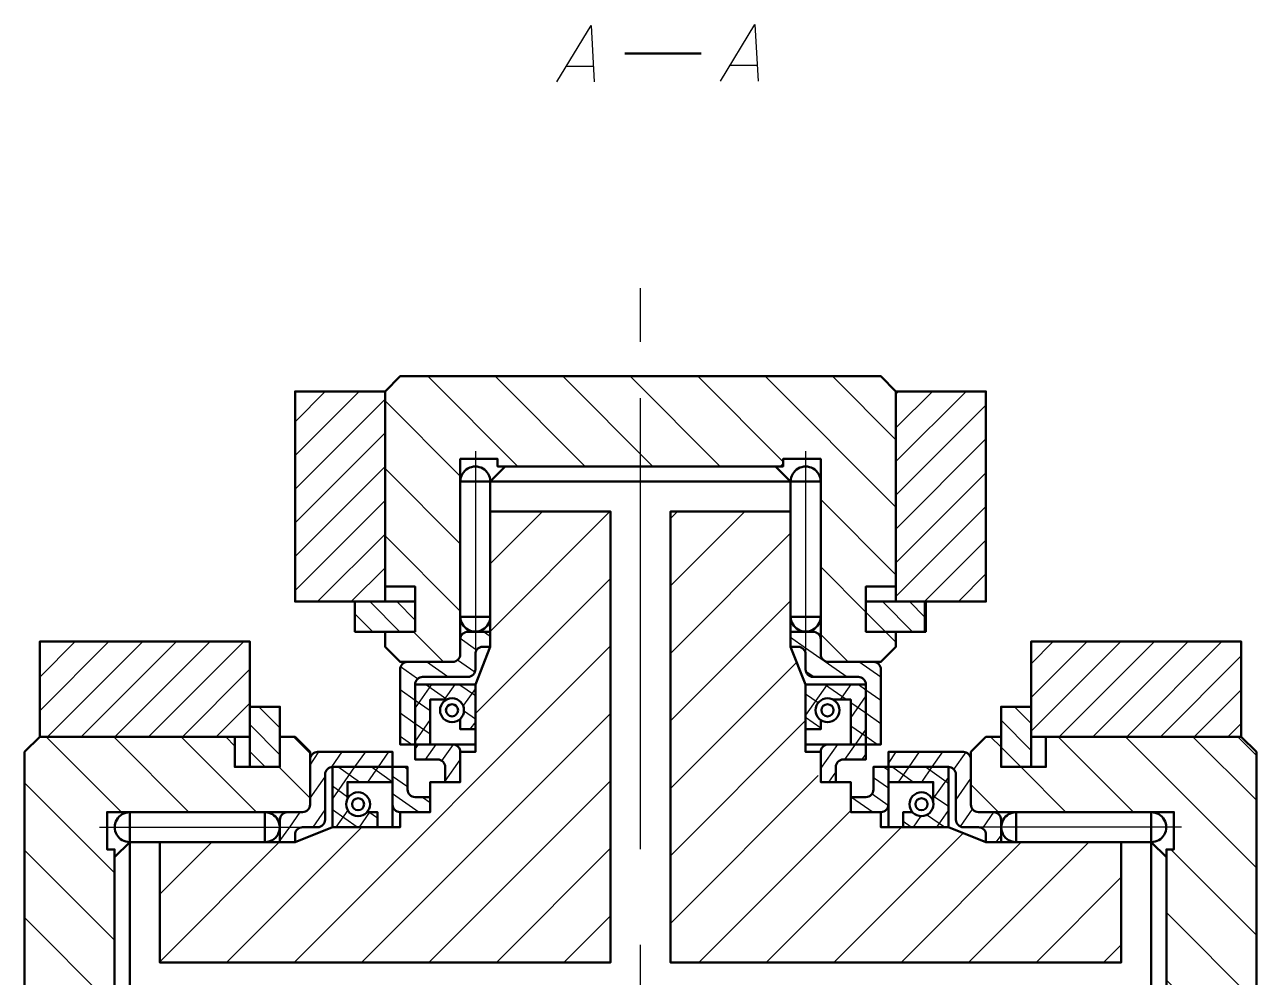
# Model space of a CAD drawing. Header units: millimetres. Extents: x 170 to 1359, y 181 to 1022.
# Drawn here: x 440.4 to 506, y 401.2 to 451.9 of the extents above; entities that cross this region are included whole.
import ezdxf

# ---------------------------------------------------------------- set-up
doc = ezdxf.new("R2010")
doc.units = ezdxf.units.MM
doc.linetypes.add('ACAD_ISO08W100', pattern=[36, 24, -3, 6, -3])
for name, color, linetype, lineweight in [('中心线', 1, 'ACAD_ISO08W100', 35), ('剖面线', 6, 'Continuous', 35), ('尺寸', 4, 'Continuous', 25), ('粗实线', 7, 'Continuous', 50)]:
    doc.layers.add(name, color=color, linetype=linetype, lineweight=lineweight)
pattern_1 = [(135, (-1623.829432494951, -99.72331111065319), (-1.796051224213831, -1.796051224213831), [])]
pattern_2 = [(45, (-1623.829432494951, -99.72331111065319), (-0.8980256121069154, 0.8980256121069154), [])]
pattern_3 = [(135, (-1623.829432494951, -99.72331111065319), (-0.7184204896855324, -0.7184204896855324), [])]
pattern_4 = [(45, (-1623.829432494951, -99.72331111065319), (-1.796051224213831, 1.796051224213831), [])]

msp = doc.modelspace()

# ---------------------------------------------------------------- hatches: boundary and pattern name
at = {"layer": '剖面线', "lineweight": 20}
h = msp.add_hatch(dxfattribs=at)
h.set_pattern_fill('ANSI31', color=256, scale=0.8, angle=90)
h.set_pattern_definition(pattern_1)
h.paths.add_polyline_path([(473.2361929460158, 433.1717597153479), (460.4418604499228, 433.1717597153479), (459.640035797579, 432.3699350630043), (459.640035797579, 421.9810765239417), (461.2436851022662, 421.9810765239417), (461.2436851022662, 419.5756025669107), (459.640035797579, 419.5756025669107), (459.640035797579, 418.7737779145671), (460.4418604499228, 417.9719532622232), (463.2482467331261, 417.9719532622232, 0.4142135623732806), (463.6491590592973, 418.385191464286), (463.6491590592973, 421.1792518715981), (463.6491590592973, 427.977330445817), (463.6491590592973, 428.7791550981606), (465.6362897194535, 428.7791550981606), (465.6362897194535, 428.3782427719885), (473.2361929460158, 428.3782427719885)])
h.paths.add_polyline_path([(486.849781065157, 432.3699350630043), (486.0479564128132, 433.1717597153479), (473.2361929460158, 433.1717597153479), (473.2361929460158, 428.3782427719885), (480.6792174362504, 428.3782427719885), (480.836096172578, 428.5351215083167), (480.836096172578, 428.7791550981606), (482.8406578034378, 428.7791550981606), (482.8406578034378, 427.977330445817), (482.8406578034378, 420.3774272192545), (482.8406578034378, 419.5756025669107), (482.8406578034378, 418.3728655883949, 0.4142135623817412), (483.2538960055685, 417.9719532622232), (486.0479564128132, 417.9719532622232), (486.849781065157, 418.7737779145671), (486.849781065157, 419.5756025669107), (485.2461317604689, 419.5756025669107), (485.2461317604689, 421.9810765239417), (486.849781065157, 421.9810765239417)])
h = msp.add_hatch(dxfattribs=at)
h.set_pattern_fill('ANSI31', color=256, scale=0.4)
h.set_pattern_definition(pattern_2)
h.paths.add_polyline_path([(454.84651885422, 421.1792518715981), (458.1061103757042, 421.1792518715981), (459.640035797579, 421.1792518715981), (459.640035797579, 421.9810765239417), (459.640035797579, 432.3699350630043), (454.84651885422, 432.3699350630043)])
h.paths.add_polyline_path([(491.643298008516, 432.3699350630043), (486.849781065157, 432.3699350630043), (486.849781065157, 421.1792518715981), (488.4359993991407, 421.1792518715981), (491.643298008516, 421.1792518715981)])
h = msp.add_hatch(dxfattribs=at)
h.set_pattern_fill('ANSI31', color=256, scale=0.8)
h.set_pattern_definition(pattern_4)
h.paths.add_polyline_path([(471.6499746120321, 425.9727688149575), (465.2353773932823, 425.9727688149575), (465.2353773932823, 419.5756025669107), (465.2353773932823, 418.7737779145671), (464.4509837116411, 416.7692162837077), (464.4509837116411, 413.178436318864), (463.6491590592973, 413.178436318864), (463.6491590592973, 411.5747870141764), (462.0455097546101, 411.5747870141764), (462.0455097546101, 409.9711377094889), (460.4418604499228, 409.9711377094889), (460.4418604499228, 409.1693130571454), (460.0409481237502, 409.1693130571454), (456.8510804850789, 409.1693130571454), (454.84651885422, 408.3674884048014), (454.0446942018757, 408.3674884048014), (447.6475279538286, 408.3674884048014), (447.6475279538286, 401.9703221567547), (471.6499746120321, 401.9703221567547)])
h = msp.add_hatch(dxfattribs=at)
h.set_pattern_fill('ANSI31', color=256, scale=0.8)
h.set_pattern_definition(pattern_4)
h.paths.add_polyline_path([(482.038833151094, 413.178436318864), (482.038833151094, 413.5793486450359), (482.038833151094, 416.7692162837077), (481.237008498751, 418.7737779145671), (481.237008498751, 419.5756025669107), (481.237008498751, 425.9727688149575), (474.8398422507039, 425.9727688149575), (474.8398422507039, 401.9703221567547), (498.8422889089065, 401.9703221567547), (498.8422889089065, 408.3674884048014), (492.4451226608594, 408.3674884048014), (491.643298008516, 408.3674884048014), (489.6387363776562, 409.1693130571454), (484.444307108125, 409.1693130571454), (484.444307108125, 411.5747870141764), (482.8406578034378, 411.5747870141764), (482.1991980815624, 413.178436318864)])
h = msp.add_hatch(dxfattribs=at)
h.set_pattern_fill('ANSI31', color=256, scale=0.3200000000000001, angle=90)
h.set_pattern_definition(pattern_3)
h.paths.add_polyline_path([(461.2436851022662, 419.5756025669107), (461.2436851022662, 421.1792518715981), (458.0363864928913, 421.1792518715981), (458.0363864928913, 419.5756025669107)])
h.paths.add_polyline_path([(488.3837064870318, 419.5756025669107), (488.3837064870318, 421.1792518715981), (485.2461317604689, 421.1792518715981), (485.2461317604689, 419.5756025669107)])
h = msp.add_hatch(dxfattribs=at)
h.set_pattern_fill('ANSI31', color=256, scale=0.4)
h.set_pattern_definition(pattern_2)
h.paths.add_polyline_path([(452.441044897188, 413.9802609712076), (452.441044897188, 415.5839102758952), (452.441044897188, 419.0526734458169), (441.2503617057823, 419.0526734458169), (441.2503617057823, 413.9802609712076)])
h.paths.add_polyline_path([(452.441044897188, 381.6981032290208), (452.441044897188, 385.1842973696457), (452.441044897188, 386.7705157036301), (441.5466882077358, 386.7705157036301), (441.2503617057823, 386.4741892016769), (441.2503617057823, 381.6981032290208)])
h = msp.add_hatch(dxfattribs=at)
h.set_pattern_fill('ANSI31', color=256, scale=0.4)
h.set_pattern_definition(pattern_2)
h.paths.add_polyline_path([(505.2394551569528, 419.0526734458169), (494.0487719655471, 419.0526734458169), (494.0487719655471, 415.5839102758952), (494.0487719655471, 413.9802609712076), (494.8331656471878, 413.9802609712076), (505.2394551569528, 413.9802609712076)])
h.paths.add_polyline_path([(505.2394551569528, 386.7705157036301), (494.3450984675001, 386.7705157036301), (494.0487719655471, 386.4741892016769), (494.0487719655471, 385.236590281755), (494.0487719655471, 385.1842973696457), (494.0487719655471, 381.6981032290208), (505.2394551569528, 381.6981032290208)])
h = msp.add_hatch(dxfattribs=at)
h.set_pattern_fill('ANSI31', color=256, scale=0.3200000000000001, angle=90)
h.set_pattern_definition(pattern_3)
h.paths.add_polyline_path([(454.0446942018757, 415.5839102758952), (452.441044897188, 415.5839102758952), (452.441044897188, 412.3766116665204), (454.0446942018757, 412.3766116665204)])
h.paths.add_polyline_path([(454.0446942018757, 388.3741650083175), (452.441044897188, 388.3741650083175), (452.441044897188, 385.236590281755), (454.0446942018757, 385.236590281755)])
h = msp.add_hatch(dxfattribs=at)
h.set_pattern_fill('ANSI31', color=256, scale=0.3200000000000001, angle=90)
h.set_pattern_definition(pattern_3)
h.paths.add_polyline_path([(494.0487719655471, 388.3741650083175), (492.4451226608594, 388.3741650083175), (492.4451226608594, 385.236590281755), (494.0487719655471, 385.236590281755)])
h.paths.add_polyline_path([(494.0487719655471, 415.5839102758952), (492.4451226608594, 415.5839102758952), (492.4451226608594, 412.3766116665204), (494.0487719655471, 412.3766116665204)])
h = msp.add_hatch(dxfattribs=at)
h.set_pattern_fill('ANSI31', color=256, scale=0.8, angle=90)
h.set_pattern_definition(pattern_1)
h.paths.add_polyline_path([(455.6483435065638, 413.0912814653482), (454.759364000704, 413.9802609712076), (454.0446942018757, 413.9802609712076), (454.0446942018757, 412.3766116665204), (451.6392202448446, 412.3766116665204), (451.6392202448446, 413.4921937915202), (451.16858403586, 413.9802609712076), (441.2503617057823, 413.9802609712076), (440.4485370534389, 413.178436318864), (440.4485370534389, 400.3841038227704), (445.2420539967984, 400.3841038227704), (445.2420539967984, 407.9840070493326), (444.8411416706258, 407.9840070493326), (444.8411416706258, 409.9711377094889), (445.6429663229696, 409.9711377094889), (453.2428695495319, 409.9711377094889), (454.0446942018757, 409.9711377094889), (455.2474311803912, 409.9711377094889, 0.4142135623906876), (455.6483435065638, 410.3843759116171)])
h.paths.add_polyline_path([(445.2420539967984, 400.1400702329265), (445.015451377657, 400.3841038227704), (440.4485370534389, 400.3841038227704), (440.4485370534389, 387.5723403559738), (441.2503617057823, 386.7705157036301), (451.6392202448446, 386.7705157036301), (451.6392202448446, 388.3741650083175), (452.441044897188, 388.3741650083175), (454.0446942018757, 388.3741650083175), (454.0446942018757, 386.7705157036301), (454.84651885422, 386.7705157036301), (455.6483435065638, 387.5723403559738), (455.6483435065638, 390.378726639177, 0.4142135623818087), (455.2351058455247, 390.7796389653486), (452.441044897188, 390.7796389653486), (446.0438786491418, 390.7796389653486), (445.6429663229696, 390.7796389653486), (444.8411416706258, 390.7796389653486), (444.8411416706258, 391.5640326469893), (444.8237106999227, 391.5814636176925), (444.8411416706258, 391.5814636176925), (444.8411416706258, 392.7842005962081), (445.2420539967984, 392.7842005962081)])
h = msp.add_hatch(dxfattribs=at)
h.set_pattern_fill('ANSI31', color=256, scale=0.8, angle=90)
h.set_pattern_definition(pattern_1)
h.paths.add_polyline_path([(506.0412798092971, 412.9866956411297), (505.0477144792189, 413.9802609712076), (494.8331656471878, 413.9802609712076), (494.8331656471878, 412.3766116665204), (492.4451226608594, 412.3766116665204), (492.4451226608594, 413.9802609712076), (491.643298008516, 413.9802609712076), (490.8414733561722, 413.178436318864), (490.8414733561722, 410.3720500356609, 0.4142135623733291), (491.2547115582279, 409.9711377094889), (494.0487719655471, 409.9711377094889), (500.4459382135938, 409.9711377094889), (500.8468505397655, 409.9711377094889), (501.6486751921097, 409.9711377094889), (501.6486751921097, 407.9840070493326), (501.2477628659376, 407.9840070493326), (501.2477628659376, 400.3841038227704), (506.0412798092971, 400.3841038227704)])
h.paths.add_polyline_path([(506.0412798092971, 400.3841038227704), (501.2477628659376, 400.3841038227704), (501.2477628659376, 392.7842005962081), (501.6486751921097, 392.7842005962081), (501.6486751921097, 390.7796389653486), (500.8468505397655, 390.7796389653486), (493.2469473132032, 390.7796389653486), (492.4451226608594, 390.7796389653486), (491.2423856823434, 390.7796389653486, 0.4142135623729591), (490.8414733561722, 390.3664007632622), (490.8414733561722, 387.5723403559738), (491.643298008516, 386.7705157036301), (492.4451226608594, 386.7705157036301), (492.4451226608594, 388.3741650083175), (494.8331656471878, 388.3741650083175), (494.8331656471878, 386.7705157036301), (505.2394551569528, 386.7705157036301), (506.0412798092971, 387.5723403559738)])

# ---------------------------------------------------------------- linework, layer by layer
at = {"layer": '中心线', "lineweight": 25}
for points in [[(473.2361929460158, 408.0014380200359), (473.2361929460158, 437.8606908344887)], [(464.4509837116411, 429.1800674243325), (464.4509837116411, 418.3380036469887)], [(482.038833151094, 429.1800674243325), (482.038833151094, 418.3380036469887)], [(444.4402293444546, 409.1693130571454), (455.2822931217984, 409.1693130571454)], [(502.0495875182814, 409.1693130571454), (491.2075237409376, 409.1693130571454)], [(473.2361929460158, 397.8391821001144), (473.2361929460158, 402.9115945747235)]]:
    msp.add_lwpolyline(points, dxfattribs=at)
at = {"layer": '剖面线', "lineweight": 25}
for points in [[(480.6792174362504, 428.3782427719885), (480.836096172578, 428.5351215083167)], [(464.5032766237505, 418.5994682075358), (464.4509837116411, 418.6343301489419), (463.6491590592973, 419.2095521821452)], [(465.2353773932823, 419.3141380063639), (464.8867579792195, 419.5756025669107)], [(481.237008498751, 419.2792760649577), (482.038833151094, 418.7214850024575), (484.2525664303907, 417.1701286098796)], [(462.9867821725788, 417.1701286098796), (461.8537690768758, 417.9719532622232)], [(464.4161217702353, 417.4315931704264), (463.4922803229697, 418.0591081157388)], [(486.0479564128132, 417.1526976391765), (484.8800813757034, 417.9719532622232)], [(461.3657018971885, 417.0655427856607), (460.459291420626, 417.7104887016764)], [(482.4746074186723, 417.1701286098796), (482.0562641217975, 417.4664551118327)], [(462.1152336374221, 416.7692162837077), (461.2436851022662, 415.5316173637857)], [(462.934489260469, 415.9673916313637), (461.8014761647669, 416.7692162837077)], [(463.3528325573448, 416.7692162837077), (462.795041494845, 415.9673916313637)], [(464.4509837116411, 416.1591323090984), (463.5620042057817, 416.7692162837077)], [(464.4509837116411, 416.5600446352703), (463.8234687663285, 415.6710651294106)], [(483.1892772175001, 416.7692162837077), (482.038833151094, 415.1307050376138)], [(484.2002735182818, 415.9673916313637), (483.0498294518757, 416.7692162837077)], [(484.444307108125, 416.7692162837077), (483.8690850749226, 415.9673916313637)], [(486.0479564128132, 415.9150987192545), (485.2461317604689, 416.4728897817546), (484.8277884635941, 416.7692162837077)], [(462.0455097546101, 415.3573076567545), (461.2436851022662, 415.9150987192545), (460.4418604499228, 416.4903207524578)], [(482.698928996821, 415.784220070605), (482.038833151094, 416.246287162614)], [(485.2461317604689, 416.1591323090984), (484.444307108125, 415.008688242692)], [(462.0455097546101, 414.1197087368328), (461.2436851022662, 414.6774997993325), (460.4418604499228, 415.2352908618327)], [(464.4509837116411, 414.9215333891764), (463.8757616784387, 415.3224457153483)], [(486.0479564128132, 414.6774997993325), (485.2461317604689, 415.2352908618327), (484.444307108125, 415.7930819243327)], [(462.0455097546101, 414.9041024184731), (461.2436851022662, 413.7536583520671)], [(464.4509837116411, 414.7820856235514), (464.1546572096886, 414.3811732973795)], [(482.8406578034378, 414.4334662094891), (482.038833151094, 415.008688242692)], [(485.8562157350789, 413.5793486450359), (485.2461317604689, 413.9976919419107), (484.444307108125, 414.5554830044108)], [(451.6392202448446, 413.4921937915202), (451.16858403586, 413.9802609712076)], [(455.6483435065638, 413.0912814653482), (454.759364000704, 413.9802609712076)], [(461.0519444245319, 413.5793486450359), (460.4418604499228, 413.9976919419107)], [(482.8406578034378, 414.5031900923016), (482.7535029499222, 414.3811732973795)], [(485.2461317604689, 414.3811732973795), (484.6709097272656, 413.5793486450359), (484.1131186647658, 412.777523992692)], [(506.0412798092971, 412.9866956411297), (505.0477144792189, 413.9802609712076)], [(461.2436851022662, 413.3178840844889), (461.4179948092974, 413.5793486450359)], [(461.8014761647669, 412.777523992692), (462.3592672272666, 413.5793486450359)], [(462.6730246999227, 412.7078001098795), (463.2831086745318, 413.5793486450359)], [(482.8406578034378, 412.2894568130047), (483.7470682800003, 413.5793486450359)], [(455.6483435065638, 412.4811974907389), (456.118979715548, 413.178436318864)], [(456.7987875729696, 412.3766116665204), (457.3565786354693, 413.178436318864)], [(456.8510804850789, 410.668376537614), (458.0363864928913, 412.3766116665204), (458.6116085260946, 413.178436318864)], [(458.7161943503129, 411.5747870141764), (459.2914163835162, 412.3766116665204), (459.849207446016, 413.178436318864)], [(462.8473344069535, 411.6270799262859), (463.6491590592973, 412.7600930219892)], [(485.054391082735, 412.777523992692), (485.2461317604689, 413.0564195239422)], [(486.4488687389844, 412.5683523442545), (486.8672120358597, 413.178436318864)], [(486.989228830781, 411.5747870141764), (487.5470198932817, 412.3766116665204), (488.1048109557814, 413.178436318864)], [(488.2268277507033, 411.5747870141764), (488.784618813203, 412.3766116665204), (489.3424098757027, 413.178436318864)], [(489.9350628796096, 412.2371639008952), (490.5800087956254, 413.1610053481606)], [(458.2804200827354, 411.5747870141764), (457.1299760163288, 412.3766116665204)], [(460.0409481237502, 411.5747870141764), (458.9079350280481, 412.3766116665204)], [(460.6858940397665, 412.3766116665204), (460.8427727760941, 412.2545948715983)], [(483.2764320710157, 411.5747870141764), (483.6424824557812, 412.09771613527)], [(486.1874041784381, 412.3766116665204), (486.4488687389844, 412.202301959489)], [(487.7736225124222, 411.5747870141764), (486.6231784460156, 412.3766116665204)], [(489.6387363776562, 411.505063131364), (488.4011374577349, 412.3766116665204)], [(455.6483435065638, 410.7206694497232), (456.4501681589068, 411.8536825454264)], [(457.6354741667201, 410.7729623618329), (456.8510804850789, 411.3481843950358)], [(459.9712242409382, 411.5747870141764), (460.0409481237502, 411.6793728383952)], [(460.0409481237502, 411.8885444868326), (460.8427727760941, 411.3307534243327)], [(485.647044086641, 411.8188206040202), (486.4488687389844, 411.2610295415202)], [(488.8369117253133, 410.6858075083171), (489.6387363776562, 411.8188206040202)], [(490.0396487038283, 410.6160836255046), (490.8414733561722, 411.7665276919111)], [(460.0409481237502, 410.964703039567), (461.4528567507041, 409.9711377094889)], [(461.6271664577353, 410.7729623618329), (462.0455097546101, 410.4940668305826)], [(484.4791690495317, 410.7729623618329), (485.6296131159374, 409.9711377094889)], [(485.577320203829, 410.9472720688639), (486.4314377682813, 410.3371880942545)], [(489.6387363776562, 410.2674642114421), (488.8369117253133, 410.825255273942)], [(454.0446942018757, 408.4372122876139), (454.5676233229701, 409.1693130571454), (455.1254143854699, 409.9711377094889)], [(455.8052222428914, 409.1693130571454), (456.4501681589068, 410.093154504411)], [(458.1584032878131, 409.1693130571454), (456.8510804850789, 410.093154504411)], [(457.0428211628132, 409.1693130571454), (457.6703361081259, 410.0757235337078)], [(458.2804200827354, 409.1693130571454), (458.8382111452352, 409.9711377094889)], [(459.2391234714073, 409.6573802368326), (458.7859182331258, 409.9711377094889)], [(489.0286524030475, 409.1693130571454), (489.6387363776562, 410.0582925630047)], [(490.2836822936724, 409.2041749985515), (490.9286282096878, 410.1280164458171)], [(491.4689883014848, 409.1170201450359), (491.5038502428906, 409.1693130571454), (492.0616413053908, 409.9711377094889)], [(487.6516057174999, 409.1693130571454), (487.2332624206251, 409.4656395590985)], [(487.7910534831249, 409.1693130571454), (488.1745348385944, 409.7445350903483)], [(489.4295647292188, 409.1693130571454), (488.5231542526562, 409.7968280024577)], [(490.0496092585154, 409.0049639048016), (490.057079674531, 409.0124343208172)], [(492.1836581003131, 408.3674884048014), (492.4451226608594, 408.7335387895671)]]:
    msp.add_lwpolyline(points, dxfattribs=at)
at = {"layer": '尺寸', "lineweight": 25}
for points in [[(468.7912954167191, 448.8422023774571), (470.6215473405468, 451.8403293383944), (470.7784260768753, 448.8422023774571)], [(477.5067807682817, 448.8770643188633), (479.3370326921104, 451.8926222505038), (479.5113423991411, 448.8770643188633)], [(470.7087021940629, 449.661458000504), (469.2793625964068, 449.661458000504)], [(479.424187545625, 449.7137509126132), (478.0122789186721, 449.7137509126132)]]:
    msp.add_lwpolyline(points, dxfattribs=at)
at = {"layer": '粗实线', "lineweight": 50}
for p, q in [((465.2353773932823, 427.576418119645), (463.6491590592973, 427.576418119645)), ((463.6491590592973, 427.576418119645), (463.6491590592973, 419.5756025669107)), ((465.2353773932823, 419.5756025669107), (465.2353773932823, 427.576418119645)), ((464.8344650671097, 419.5756025669107), (465.2353773932823, 419.5756025669107))]:
    msp.add_line(p, q, dxfattribs=at)
for points in [[(472.4169373229693, 450.358696828629), (476.4783534967974, 450.358696828629)], [(458.0363864928913, 421.1792518715981), (458.0363864928913, 419.5756025669107), (461.2436851022662, 419.5756025669107), (461.2436851022662, 421.9810765239417), (459.640035797579, 421.9810765239417), (459.640035797579, 421.1792518715981), (459.640035797579, 432.3699350630043), (460.4418604499228, 433.1717597153479), (473.2361929460158, 433.1717597153479), (486.0479564128132, 433.1717597153479), (486.849781065157, 432.3699350630043), (486.849781065157, 421.1792518715981), (486.849781065157, 421.9810765239417), (485.2461317604689, 421.9810765239417), (485.2461317604689, 421.1792518715981), (488.4359993991407, 421.1792518715981), (488.4359993991407, 419.5756025669107), (485.2461317604689, 419.5756025669107), (485.2461317604689, 421.9810765239417), (486.849781065157, 421.9810765239417), (486.849781065157, 421.1792518715981)], [(459.640035797579, 432.3699350630043), (454.84651885422, 432.3699350630043), (454.84651885422, 421.1792518715981), (458.1061103757042, 421.1792518715981)], [(488.3837064870318, 419.5756025669107), (488.3837064870318, 421.1792518715981), (491.643298008516, 421.1792518715981), (491.643298008516, 432.3699350630043), (486.849781065157, 432.3699350630043)], [(482.8406578034378, 419.5756025669107), (482.8406578034378, 427.576418119645), (481.237008498751, 427.576418119645), (480.4351838464067, 428.3782427719885), (481.237008498751, 427.576418119645), (481.237008498751, 419.5756025669107), (481.237008498751, 427.576418119645), (465.2353773932823, 427.576418119645), (465.2353773932823, 425.9727688149575), (471.6499746120321, 425.9727688149575), (471.6499746120321, 401.9703221567547), (447.6475279538286, 401.9703221567547), (447.6475279538286, 408.3674884048014), (446.0438786491418, 408.3674884048014), (446.0438786491418, 392.383288270036), (445.2420539967984, 393.1851129223801), (446.0438786491418, 392.383288270036), (446.0438786491418, 390.7796389653486), (454.0446942018757, 390.7796389653486)], [(465.2353773932823, 420.3774272192545), (463.6491590592973, 420.3774272192545), (463.6491590592973, 427.977330445817), (463.6491590592973, 428.7791550981606), (465.6362897194535, 428.7791550981606), (465.6362897194535, 428.3782427719885), (473.2361929460158, 428.3782427719885), (480.836096172578, 428.3782427719885), (473.2361929460158, 428.3782427719885)], [(464.0500713854694, 419.5756025669107), (465.2353773932823, 419.5756025669107), (465.2353773932823, 427.576418119645), (466.0372020456257, 428.3782427719885)], [(492.4451226608594, 390.7796389653486), (500.4459382135938, 390.7796389653486), (500.4459382135938, 392.383288270036), (501.2477628659376, 393.1851129223801), (500.4459382135938, 392.383288270036), (492.4451226608594, 392.383288270036), (500.4459382135938, 392.383288270036), (500.4459382135938, 398.7804545180829), (500.4459382135938, 408.3674884048014), (498.8422889089065, 408.3674884048014), (498.8422889089065, 401.9703221567547), (474.8398422507039, 401.9703221567547), (474.8398422507039, 425.9727688149575), (481.237008498751, 425.9727688149575)], [(458.0363864928913, 419.5756025669107), (458.0363864928913, 421.1792518715981), (461.2436851022662, 421.1792518715981), (461.2436851022662, 421.9810765239417)], [(488.3837064870318, 420.3774272192545), (488.3837064870318, 421.1792518715981), (485.2461317604689, 421.1792518715981), (485.2461317604689, 421.9810765239417)], [(463.6491590592973, 418.3728655883951), (463.6491590592973, 421.1792518715981)], [(482.8406578034378, 418.3728655883951), (482.8406578034378, 421.1792518715981)], [(482.8406578034378, 420.3774272192545), (481.237008498751, 420.3774272192545)], [(459.640035797579, 419.5756025669107), (459.640035797579, 418.7737779145671), (460.4418604499228, 417.9719532622232)], [(464.8344650671097, 418.7737779145671), (465.2353773932823, 418.7737779145671), (465.2353773932823, 419.5756025669107)], [(481.6379208249223, 419.5756025669107), (481.237008498751, 419.5756025669107), (482.4397454772661, 419.5756025669107)], [(481.6379208249223, 418.7737779145671), (481.237008498751, 418.7737779145671), (481.237008498751, 419.5756025669107)], [(486.849781065157, 419.5756025669107), (486.849781065157, 418.7737779145671), (486.0479564128132, 417.9719532622232)], [(441.2503617057823, 413.9802609712076), (441.2503617057823, 419.0526734458169), (452.441044897188, 419.0526734458169), (452.441044897188, 415.5839102758952), (454.0446942018757, 415.5839102758952), (454.0446942018757, 412.3766116665204), (451.6392202448446, 412.3766116665204), (451.6392202448446, 413.9802609712076), (452.441044897188, 413.9802609712076), (441.2503617057823, 413.9802609712076), (440.4485370534389, 413.178436318864), (440.4485370534389, 400.3841038227704), (440.4485370534389, 387.5723403559738), (441.2503617057823, 386.7705157036301), (452.441044897188, 386.7705157036301), (451.6392202448446, 386.7705157036301), (451.6392202448446, 388.3741650083175), (452.441044897188, 388.3741650083175), (452.441044897188, 385.1842973696457), (454.0446942018757, 385.1842973696457), (454.0446942018757, 388.3741650083175), (451.6392202448446, 388.3741650083175), (451.6392202448446, 386.7705157036301), (452.441044897188, 386.7705157036301)], [(465.2353773932823, 418.7737779145671), (464.4509837116411, 416.7692162837077), (464.4509837116411, 413.178436318864)], [(481.237008498751, 418.7737779145671), (482.038833151094, 416.7692162837077), (482.038833151094, 415.9673916313637)], [(505.2394551569528, 413.9802609712076), (505.2394551569528, 419.0526734458169), (494.0487719655471, 419.0526734458169), (494.0487719655471, 415.5839102758952), (492.4451226608594, 415.5839102758952), (492.4451226608594, 412.3766116665204), (494.8331656471878, 412.3766116665204), (494.8331656471878, 413.9802609712076), (494.0487719655471, 413.9802609712076), (505.2394551569528, 413.9802609712076), (506.0412798092971, 413.178436318864), (506.0412798092971, 400.3841038227704), (506.0412798092971, 387.5723403559738), (505.2394551569528, 386.7705157036301), (494.0487719655471, 386.7705157036301), (494.8331656471878, 386.7705157036301), (494.8331656471878, 388.3741650083175), (494.0487719655471, 388.3741650083175), (494.0487719655471, 385.1842973696457), (492.4451226608594, 385.1842973696457), (492.4451226608594, 388.3741650083175), (494.8331656471878, 388.3741650083175), (494.8331656471878, 386.7705157036301), (494.0487719655471, 386.7705157036301)], [(464.4509837116411, 417.5710409360513), (464.4509837116411, 418.3728655883951)], [(482.038833151094, 417.5710409360513), (482.038833151094, 418.3728655883951)], [(460.4418604499228, 417.5710409360513), (460.4418604499228, 417.1701286098796), (460.4418604499228, 413.5793486450359), (460.4418604499228, 416.7692162837077), (460.4418604499228, 413.5793486450359), (463.2482467331261, 413.5793486450359)], [(464.0500713854694, 417.1701286098796), (461.6445974284384, 417.1701286098796)], [(482.4397454772661, 417.1701286098796), (484.8452194342972, 417.1701286098796)], [(486.0479564128132, 417.5710409360513), (486.0479564128132, 417.1701286098796), (486.0479564128132, 413.5793486450359), (486.0479564128132, 416.7692162837077), (486.0479564128132, 413.5793486450359), (483.24157012961, 413.5793486450359)], [(462.934489260469, 415.9673916313637), (462.0455097546101, 415.9673916313637), (462.0455097546101, 413.5793486450359), (461.6445974284384, 413.5793486450359), (461.2436851022662, 413.5793486450359), (461.2436851022662, 416.7692162837077), (464.4509837116411, 416.7692162837077), (464.4509837116411, 415.9673916313637)], [(464.4509837116411, 416.7692162837077), (461.2436851022662, 416.7692162837077), (461.2436851022662, 413.5793486450359), (461.2436851022662, 412.777523992692), (462.4464220807822, 412.777523992692)], [(483.4786463537748, 415.9673916313637), (484.444307108125, 415.9673916313637), (484.444307108125, 413.5793486450359), (484.8452194342972, 413.5793486450359), (485.2461317604689, 413.5793486450359), (485.2461317604689, 416.7692162837077), (482.038833151094, 416.7692162837077), (482.038833151094, 413.178436318864)], [(482.038833151094, 416.7692162837077), (485.2461317604689, 416.7692162837077), (485.2461317604689, 413.5793486450359), (485.2461317604689, 412.777523992692), (484.0433947819538, 412.777523992692)], [(454.0446942018757, 415.5839102758952), (452.441044897188, 415.5839102758952), (452.441044897188, 412.3766116665204), (451.6392202448446, 412.3766116665204)], [(492.4451226608594, 415.5839102758952), (494.0487719655471, 415.5839102758952), (494.0487719655471, 412.3766116665204), (494.8331656471878, 412.3766116665204)], [(464.4509837116411, 414.3811732973795), (463.6491590592973, 414.3811732973795), (463.6491590592973, 414.9363151465609)], [(482.038833151094, 414.3811732973795), (482.8406578034378, 414.3811732973795), (482.8406578034378, 414.8707634967709)], [(454.0446942018757, 413.9802609712076), (454.84651885422, 413.9802609712076), (455.6483435065638, 413.178436318864)], [(492.4451226608594, 413.9802609712076), (491.643298008516, 413.9802609712076), (490.8414733561722, 413.178436318864)], [(460.4418604499228, 413.5793486450359), (464.4509837116411, 413.5793486450359), (464.4509837116411, 413.178436318864), (463.6491590592973, 413.178436318864), (463.6491590592973, 411.5747870141764), (462.0455097546101, 411.5747870141764), (462.0455097546101, 409.9711377094889), (460.4418604499228, 409.9711377094889), (460.4418604499228, 409.1693130571454), (460.0409481237502, 409.1693130571454), (460.0409481237502, 413.178436318864)], [(486.0479564128132, 413.5793486450359), (482.038833151094, 413.5793486450359), (482.038833151094, 413.178436318864), (482.8406578034378, 413.178436318864), (482.8406578034378, 411.5747870141764), (484.444307108125, 411.5747870141764), (484.444307108125, 409.9711377094889), (486.0479564128132, 409.9711377094889), (486.0479564128132, 409.1693130571454), (486.4488687389844, 409.1693130571454), (486.4488687389844, 413.178436318864)], [(456.0492558327351, 413.178436318864), (456.4501681589068, 413.178436318864), (460.0409481237502, 413.178436318864), (456.8510804850789, 413.178436318864), (460.0409481237502, 413.178436318864), (460.0409481237502, 410.3720500356609)], [(490.4405610300005, 413.178436318864), (490.0396487038283, 413.178436318864), (486.4488687389844, 413.178436318864), (489.6387363776562, 413.178436318864), (486.4488687389844, 413.178436318864), (486.4488687389844, 410.3720500356609)], [(456.4501681589068, 409.5702253833172), (456.4501681589068, 411.9756993403485)], [(457.6354741667201, 410.6754857335798), (457.6354741667201, 411.5747870141764), (460.0409481237502, 411.5747870141764), (460.0409481237502, 411.9756993403485), (460.0409481237502, 412.3766116665204), (456.8510804850789, 412.3766116665204), (456.8510804850789, 409.1693130571454), (457.6354741667201, 409.1693130571454)], [(456.8510804850789, 409.1693130571454), (456.8510804850789, 412.3766116665204), (460.0409481237502, 412.3766116665204), (460.8427727760941, 412.3766116665204), (460.8427727760941, 411.1738746880044)], [(462.8473344069535, 412.3766116665204), (462.8473344069535, 411.5747870141764)], [(483.6424824557812, 412.3766116665204), (483.6424824557812, 411.5747870141764)], [(489.6387363776562, 409.1693130571454), (489.6387363776562, 412.3766116665204), (486.4488687389844, 412.3766116665204), (485.647044086641, 412.3766116665204), (485.647044086641, 411.1738746880044)], [(488.8369117253133, 410.4639569422048), (488.8369117253133, 411.5747870141764), (486.4488687389844, 411.5747870141764), (486.4488687389844, 411.9756993403485), (486.4488687389844, 412.3766116665204), (489.6387363776562, 412.3766116665204), (489.6387363776562, 409.1693130571454), (488.8369117253133, 409.1693130571454)], [(490.0396487038283, 409.5702253833172), (490.0396487038283, 411.9756993403485)], [(461.2436851022662, 410.7729623618329), (462.0455097546101, 410.7729623618329)], [(485.2461317604689, 410.7729623618329), (484.444307108125, 410.7729623618329)], [(453.2428695495319, 408.3674884048014), (453.2428695495319, 409.9711377094889), (445.6429663229696, 409.9711377094889), (444.8411416706258, 409.9711377094889), (444.8411416706258, 407.9840070493326), (445.2420539967984, 407.9840070493326), (445.2420539967984, 400.3841038227704), (445.2420539967984, 392.7842005962081), (445.2420539967984, 400.3841038227704)], [(454.0446942018757, 408.7684007309733), (454.0446942018757, 408.3674884048014), (446.0438786491418, 408.3674884048014), (446.0438786491418, 409.9711377094889), (454.0446942018757, 409.9711377094889)], [(455.2474311803912, 409.9711377094889), (452.441044897188, 409.9711377094889)], [(459.2391234714073, 409.1693130571454), (459.2391234714073, 409.9711377094889), (458.6823348270591, 409.9711377094889)], [(487.2332624206251, 409.1693130571454), (487.2332624206251, 409.9711377094889), (487.727349517178, 409.9711377094889)], [(491.2423856823434, 409.9711377094889), (494.0487719655471, 409.9711377094889)], [(492.4451226608594, 408.7684007309733), (492.4451226608594, 408.3674884048014), (500.4459382135938, 408.3674884048014), (500.4459382135938, 409.9711377094889), (492.4451226608594, 409.9711377094889)], [(493.2469473132032, 408.3674884048014), (493.2469473132032, 409.9711377094889), (500.8468505397655, 409.9711377094889), (501.6486751921097, 409.9711377094889), (501.6486751921097, 407.9840070493326), (501.2477628659376, 407.9840070493326), (501.2477628659376, 400.3841038227704), (501.2477628659376, 392.7842005962081), (501.2477628659376, 400.3841038227704)], [(454.0446942018757, 409.5702253833172), (454.0446942018757, 408.3674884048014), (446.0438786491418, 408.3674884048014), (445.2420539967984, 407.5830947231611)], [(492.4451226608594, 409.5702253833172), (492.4451226608594, 408.3674884048014), (500.4459382135938, 408.3674884048014), (501.2477628659376, 407.5830947231611)], [(454.84651885422, 408.7684007309733), (454.84651885422, 408.3674884048014), (454.0446942018757, 408.3674884048014)], [(454.84651885422, 408.3674884048014), (456.8510804850789, 409.1693130571454), (460.4418604499228, 409.1693130571454)], [(456.0492558327351, 409.1693130571454), (455.2474311803912, 409.1693130571454)], [(491.643298008516, 408.3674884048014), (489.6387363776562, 409.1693130571454), (486.0479564128132, 409.1693130571454)], [(490.4405610300005, 409.1693130571454), (491.2423856823434, 409.1693130571454)], [(491.643298008516, 408.7684007309733), (491.643298008516, 408.3674884048014), (492.4451226608594, 408.3674884048014)]]:
    msp.add_lwpolyline(points, dxfattribs=at)
for points in [[(480.836096172578, 428.3782427719885), (480.836096172578, 428.7791550981606), (482.8406578034378, 428.7791550981606), (482.8406578034378, 427.977330445817), (482.8406578034378, 420.3774272192545), (482.8406578034378, 427.977330445817), (482.8406578034378, 428.7791550981606), (480.836096172578, 428.7791550981606)], [(463.2482467331261, 417.9719532622232), (460.4418604499228, 417.9719532622232)], [(483.24157012961, 417.9719532622232), (486.0479564128132, 417.9719532622232)], [(455.6483435065638, 410.3720500356609), (455.6483435065638, 413.178436318864)], [(490.8414733561722, 410.3720500356609), (490.8414733561722, 413.178436318864)]]:
    msp.add_lwpolyline(points, close=True, dxfattribs=at)
for centre, radius in [((463.2077637619827, 415.3945281582597), 0.6362302826666736), ((483.2018496526221, 415.3945281582799), 0.6362302826514169), ((463.2077643310308, 415.3945287273229), 0.3224722409624534), ((483.2018502216029, 415.3945287272629), 0.3224722410154995), ((458.2048801135438, 410.3916445098209), 0.6362302826678333), ((458.2048806825892, 410.3916450788813), 0.3224722409667052), ((488.2048042307142, 410.3916445098228), 0.6362302826845453), ((488.20480479976, 410.3916450788649), 0.3224722409833034)]:
    msp.add_circle(centre, radius, dxfattribs=at)
for centre, radius, start, end in [((464.4509837116411, 427.576418119645), 0.7931081876489678, 359.999929250583, 180.0000707500944), ((482.038833151094, 427.576418119645), 0.7931081876481265, 359.9999292499317, 180.0000707495082), ((464.4509837116411, 420.3774272192545), 0.7931081876368489, 179.9999292490979, 7.074961238567624e-05), ((482.038833151094, 420.3774272192545), 0.7931081876379402, 179.99992924972, 7.075085000311389e-05), ((464.0564022793046, 419.1681218216472), 0.4075299227997182, 90.89011399740308, 177.8506887857467), ((482.4334145846769, 419.1681218288982), 0.4075299155308048, 2.14928865634154, 89.10988616196916), ((464.8287462026556, 418.3953878431262), 0.378433285501939, 89.1341161513104, 183.411943888772), ((481.6317578840467, 418.3667026475198), 0.4071219164842018, 0.8673666897828767, 89.1326333102432), ((460.8493411952186, 417.5647100421834), 0.4075299228331472, 92.14931121824263, 179.1098859981149), ((463.24208379518, 418.3790285263406), 0.4071219135102447, 270.8673662836936, 359.1326337162673), ((483.2477330675833, 418.3790285263688), 0.4071219135389563, 180.8673662876284, 269.1326337123716), ((485.640475948745, 417.5647103172978), 0.4075296373654645, 0.8900759416473305, 87.85072684155858), ((461.6507603664199, 416.7630533457257), 0.4071219135473529, 90.86736628874887, 179.1326337112251), ((464.0439084475197, 417.5772038740002), 0.407121913513761, 270.8673662842669, 359.1326337157852), ((482.4459084152368, 417.577203874022), 0.4071219135356356, 180.8673662871985, 269.1326337128146), ((484.839056493453, 416.7630533428639), 0.4071219164520759, 0.8673666853921087, 89.13263331462092), ((463.2416785952305, 413.1721057001112), 0.4075296373643619, 0.8900759415463538, 87.85072684168895), ((483.2481385487104, 413.1721054250195), 0.4075299228089392, 92.1493112158699, 179.1098860013429), ((456.0555867265762, 412.7709555735951), 0.4075299228055322, 90.89011399815877, 177.8506887849775), ((462.4402594133026, 412.3704489990409), 0.4071216389807074, 0.8673288005778746, 89.13267119943517), ((484.0495577199172, 412.3704487285565), 0.4071219135286169, 90.86736628622127, 179.1326337137527), ((490.4342301374259, 412.7709555808656), 0.4075299155162529, 2.149288656380656, 89.10988616397564), ((456.8572434230337, 411.9695364023944), 0.4071219135189306, 90.86736628497046, 179.1326337151077), ((489.6325737102125, 411.969536672904), 0.4071216389456178, 0.8673287957050192, 89.13267120428195), ((461.249848040261, 411.1800376259985), 0.4071219135596323, 180.8673662904296, 269.1326337095052), ((485.2399688225355, 411.1800376259387), 0.4071219134987011, 270.867366282078, 359.1326337178308), ((446.0438786491418, 409.1693130571454), 0.7931081876442158, 89.99992924960597, 270.0000707496645), ((453.2428695495319, 409.1693130571454), 0.7931081876475353, 269.9999292498144, 90.00007074945606), ((454.4521749471596, 409.5638944894614), 0.4075299228200953, 92.14931121503558, 179.1098859997957), ((455.241268242426, 410.378212973627), 0.4071219135312872, 270.8673662865339, 359.1326337134009), ((460.4481913437548, 410.3786184547505), 0.4075299227977914, 182.1493112180862, 269.1098860030139), ((486.0416255189984, 410.3786184547304), 0.4075299227773777, 270.8901139944325, 357.8506887887288), ((491.2485486202859, 410.3782129736024), 0.4071219135064625, 180.8673662832115, 269.1326337167494), ((492.0376421967753, 409.5638947645481), 0.4075296373813461, 0.8900759437873789, 87.85072683939447), ((493.2469473132032, 409.1693130571454), 0.7931081876497637, 89.99992925036156, 270.000070750368), ((500.4459382135938, 409.1693130571454), 0.7931081876502184, 269.9999292505179, 90.00007075018559), ((456.0430928948081, 409.5763883212436), 0.4071219134910595, 270.8673662812181, 359.1326337188992), ((490.4467239679457, 409.5763883212626), 0.4071219135105189, 180.8673662837034, 269.1326337162542), ((455.2535941183419, 408.7622377930234), 0.4071219135150561, 90.86736628444932, 179.1326337156158), ((491.2362227414806, 408.76223779011), 0.4071219164720175, 0.8673666881249409, 89.13263331191088)]:
    msp.add_arc(centre, radius, start, end, dxfattribs=at)

doc.saveas('drawing.dxf')
